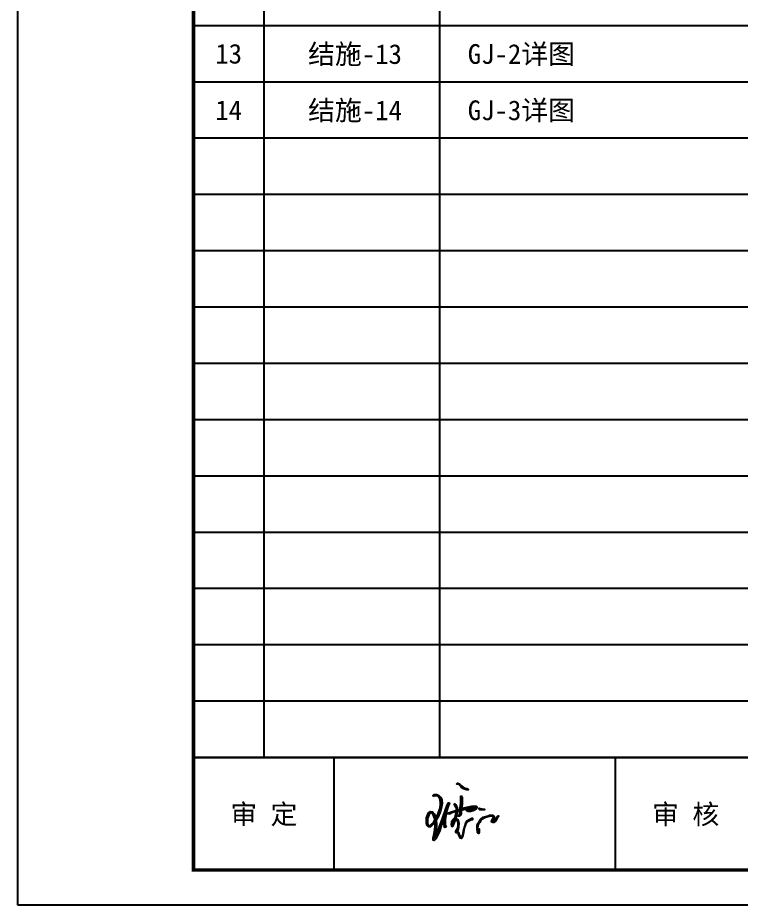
# Model space of a CAD drawing. Extents: x 447413 to 2975780, y -1432727 to 1301644.
# Drawn here: x 2266153 to 2276443, y 951071 to 963685 of the extents above; entities that cross this region are included whole.
import ezdxf
from ezdxf.enums import TextEntityAlignment as Align

# ---------------------------------------------------------------- set-up
doc = ezdxf.new("R2010")
doc.units = 0
doc.header["$LTSCALE"] = 1000
doc.header["$MEASUREMENT"] = 0
doc.layers.add('电子签', color=6, linetype='Continuous')
doc.styles.add('cx_biaoti', font='')
doc.styles.get('cx_biaoti').set_extended_font_data('SimSun')

# ---------------------------------------------------------------- blocks, each defined once
blk = doc.blocks.new('A$C404F3CF8')
at = {"layer": '电子签'}
h = blk.add_hatch(color=256, dxfattribs=at)
h.paths.add_polyline_path([(573, 735), (552, 740), (525, 755), (486, 786), (469, 804), (446, 811), (432, 802), (434, 799), (448, 799), (470, 787), (496, 756), (527, 733), (570, 718), (592, 718), (594, 730)])
h.paths.add_polyline_path([(441, 460), (424, 504), (407, 514), (394, 514), (394, 507), (406, 494), (417, 472), (422, 451), (423, 427), (441, 432)])
h.paths.add_polyline_path([(441, 432), (355, 407), (316, 390), (311, 375), (328, 374), (370, 395), (440, 413)])
h.paths.add_polyline_path([(477, 422), (477, 435), (479, 444), (441, 432), (440, 413)])
h.paths.add_polyline_path([(499, 450), (479, 444), (477, 435), (477, 422), (496, 427)])
h.paths.add_polyline_path([(508, 514), (510, 604), (504, 628), (488, 627), (489, 599), (490, 531), (479, 444), (499, 450)])
h.paths.add_polyline_path([(495, 417), (496, 427), (477, 422), (475, 391), (469, 374), (460, 357), (442, 352), (447, 344), (468, 345), (484, 357), (493, 382)])
h.paths.add_polyline_path([(440, 410), (440, 413), (422, 408), (402, 311), (423, 311), (425, 321)])
h.paths.add_polyline_path([(423, 311), (402, 311), (397, 284), (417, 293)])
h.paths.add_polyline_path([(402, 311), (395, 311), (359, 265), (353, 225), (362, 199), (379, 205), (401, 254), (415, 285), (417, 293), (397, 284), (386, 248), (374, 230), (368, 234), (375, 250), (385, 276), (397, 284)])
h.paths.add_polyline_path([(427, 311), (423, 311), (417, 293), (419, 294), (431, 289), (442, 271), (446, 235), (446, 202), (436, 165), (424, 140), (414, 124), (414, 116), (426, 110), (439, 113), (447, 109), (455, 73), (476, 38), (492, 30), (506, 30), (523, 63), (528, 92), (542, 173), (568, 247), (602, 278), (641, 295), (659, 297), (659, 312), (644, 312), (606, 292), (577, 272), (555, 245), (527, 149), (514, 74), (502, 52), (492, 48), (481, 58), (468, 96), (460, 114), (447, 124), (437, 124), (437, 132), (454, 160), (463, 192), (464, 244), (451, 291)])
h.paths.add_polyline_path([(767, 277), (788, 297), (840, 323), (893, 339), (926, 345), (947, 340), (952, 326), (946, 305), (928, 284), (926, 270), (932, 261), (945, 256), (960, 256), (987, 277), (1013, 324), (1025, 337), (1030, 342), (1025, 347), (1009, 344), (990, 314), (963, 274), (951, 271), (946, 274), (947, 280), (953, 291), (963, 311), (965, 329), (963, 340), (941, 356), (895, 356), (876, 350), (807, 328), (773, 302), (752, 262), (752, 245), (761, 255)])
h.paths.add_polyline_path([(744, 230), (742, 240), (733, 247), (719, 210), (719, 165), (721, 123), (738, 102), (750, 104), (754, 117), (754, 130), (755, 161), (752, 161), (750, 154), (744, 122), (740, 119), (735, 126), (732, 170), (736, 211)])
h.paths.add_polyline_path([(824, 442), (786, 449), (766, 455), (752, 456), (751, 443), (762, 436), (780, 432), (806, 432), (824, 432), (824, 437)])
h = blk.add_hatch(color=256, dxfattribs=at)
h.paths.add_polyline_path([(201, 614), (175, 638), (150, 654), (116, 654), (108, 650), (99, 641), (98, 630), (107, 624), (112, 626), (126, 633), (144, 633), (160, 628), (179, 611), (195, 586), (202, 525), (195, 460), (159, 358), (135, 316), (135, 314), (138, 285), (169, 334), (200, 417), (215, 477), (224, 523), (217, 581)])
h.paths.add_polyline_path([(138, 285), (135, 314), (135, 316), (118, 286), (118, 254), (121, 257)], flags=17)
h.paths.add_polyline_path([(135, 316), (109, 379), (85, 405), (57, 408), (31, 391), (1, 321), (0, 250), (6, 214), (28, 193), (60, 193), (85, 219), (118, 254), (118, 286), (107, 265), (83, 234), (49, 208), (35, 208), (21, 222), (14, 257), (15, 312), (32, 360), (56, 390), (72, 390), (85, 381), (103, 354), (118, 306), (118, 286)])
h.paths.add_polyline_path([(138, 285), (121, 257), (118, 254), (123, 202), (119, 154), (112, 96), (95, 33), (95, 5), (108, 0), (134, 20), (191, 141), (277, 444), (277, 446), (228, 310), (168, 144), (122, 37), (117, 37), (138, 121), (143, 242)])
for points in [[(330, 524), (325, 532), (313, 532), (300, 508), (278, 447), (277, 444), (258, 367), (249, 322), (247, 265), (247, 225), (254, 207), (263, 185), (279, 191), (268, 217), (268, 245), (267, 296), (277, 348), (292, 426), (311, 485)], [(496, 427), (656, 468), (690, 468), (692, 464), (678, 451), (647, 435), (611, 427), (573, 428), (572, 423), (593, 416), (634, 417), (663, 424), (689, 437), (709, 449), (719, 465), (718, 476), (703, 487), (642, 482), (549, 462), (513, 454), (499, 450)]]:
    blk.add_hatch(color=256, dxfattribs=at).paths.add_polyline_path(points)
blk.add_line((642, 482), (703, 487), dxfattribs=at)
for points in [[(432, 802), (446, 811), (469, 804), (486, 786), (525, 755), (552, 740), (573, 735), (594, 730), (592, 718), (570, 718), (527, 733), (496, 756), (470, 787), (448, 799), (434, 799), (432, 802)], [(175, 638), (201, 614), (217, 581), (224, 523), (215, 477), (200, 417), (169, 334), (121, 257), (85, 219), (60, 193), (28, 193), (6, 214), (0, 250), (1, 321), (31, 391), (57, 408), (85, 405), (109, 379), (135, 314), (143, 242), (138, 121), (117, 37), (122, 37), (168, 144), (228, 310), (278, 447), (191, 141), (134, 20), (108, 0), (95, 5), (95, 33), (112, 96), (119, 154), (123, 202), (118, 254), (118, 306), (103, 354), (85, 381), (72, 390), (56, 390), (32, 360), (15, 312), (14, 257), (21, 222), (35, 208), (49, 208), (83, 234), (107, 265), (118, 286), (159, 358), (195, 460), (202, 525), (195, 586), (179, 611), (160, 628), (144, 633), (126, 633), (112, 626), (107, 624)], [(107, 624), (98, 630), (99, 641), (108, 650), (116, 654), (150, 654), (175, 638)], [(278, 447), (300, 508), (313, 532), (325, 532), (330, 524), (311, 485), (292, 426), (277, 348), (267, 296), (268, 245), (268, 217), (279, 191), (263, 185), (254, 207), (247, 225), (247, 265), (249, 322), (258, 367), (278, 448)], [(422, 408), (397, 284), (386, 248), (374, 230), (368, 234), (375, 250), (385, 276), (397, 284), (419, 294), (431, 289), (442, 271), (446, 235), (446, 202), (436, 165), (424, 140), (414, 124), (414, 116), (426, 110), (439, 113), (447, 109), (455, 73), (476, 38), (492, 30), (506, 30), (523, 63), (528, 92), (542, 173), (568, 247), (602, 278), (641, 295), (659, 297), (659, 312), (644, 312), (606, 292), (577, 272), (555, 245), (527, 149), (514, 74), (502, 52), (492, 48), (481, 58), (468, 96), (460, 114), (447, 124), (437, 124), (437, 132), (454, 160), (463, 192), (464, 244), (451, 291), (427, 311), (395, 311), (359, 265), (353, 225), (362, 199), (379, 205), (401, 254), (415, 285), (425, 321), (440, 410), (441, 460), (424, 504), (407, 514), (394, 514), (394, 507), (406, 494), (417, 472), (422, 451), (423, 427)], [(447, 344), (442, 352), (460, 357), (469, 374), (475, 391), (477, 435), (490, 531), (489, 599), (488, 627), (504, 628), (510, 604), (508, 514), (508, 514)], [(508, 514), (495, 417), (493, 382), (484, 357), (468, 345), (447, 344)], [(328, 374), (311, 375), (316, 390), (355, 407), (516, 455), (642, 482), (703, 487), (718, 476), (719, 465), (709, 449), (687, 435), (660, 423), (634, 417), (593, 416), (572, 423), (573, 428), (611, 427), (647, 435), (678, 451), (692, 464), (690, 468), (656, 468), (622, 459)], [(622, 458), (370, 395), (328, 374)], [(496, 427), (656, 468), (690, 468), (692, 464), (678, 451), (647, 435), (611, 427), (573, 428), (572, 423), (593, 416), (634, 417), (663, 424), (689, 437), (709, 449), (719, 465), (718, 476), (703, 487), (642, 482), (549, 462), (513, 454), (499, 450), (496, 427)], [(496, 427), (499, 450)], [(751, 443), (752, 456), (766, 455), (786, 449), (824, 442), (824, 437), (824, 432), (806, 432), (780, 432), (762, 436), (751, 443)], [(761, 255), (752, 245), (752, 262), (773, 302), (807, 328), (876, 350), (895, 356), (941, 356), (963, 340), (965, 329), (963, 311), (953, 291), (947, 280), (946, 274), (951, 271), (963, 274), (990, 314), (1009, 344), (1025, 347), (1030, 342), (1025, 337), (1013, 324), (987, 277), (960, 256), (945, 256), (932, 261), (926, 270), (928, 284), (946, 305), (952, 326), (947, 340), (926, 345), (893, 339), (840, 323), (788, 297), (767, 277), (761, 255)], [(733, 247), (719, 210), (719, 165), (721, 123), (738, 102), (750, 104), (754, 117), (754, 130), (755, 161), (752, 161), (750, 154), (744, 122), (740, 119), (735, 126), (732, 170), (736, 211), (744, 230), (742, 240), (733, 247)]]:
    blk.add_lwpolyline(points, dxfattribs=at)

msp = doc.modelspace()

# ---------------------------------------------------------------- linework, layer by layer
at = {"color": 1}
msp.add_lwpolyline([(2266153.3, 951071.1), (2266153.3, 980771.1), (2287153.3, 980771.1), (2287153.3, 951071.1)], close=True, dxfattribs=at)
at = {"const_width": 50}
msp.add_lwpolyline([(2268653.3, 980271.1), (2286653.3, 980271.1), (2286653.3, 951571.1), (2268653.3, 951571.1)], close=True, dxfattribs=at)
for points in [[(2269653.3, 973971.1), (2269653.3, 953171.1)], [(2272153.3, 973971.1), (2272153.3, 953171.1)], [(2286653.3, 963571.1), (2268653.3, 963571.1)], [(2286653.3, 962771.1), (2268653.3, 962771.1)], [(2286653.3, 961971.1), (2268653.3, 961971.1)], [(2286653.3, 961171.1), (2268653.3, 961171.1)], [(2286653.3, 960371.1), (2268653.3, 960371.1)], [(2286653.3, 959571.1), (2268653.3, 959571.1)], [(2286653.3, 958771.1), (2268653.3, 958771.1)], [(2286653.3, 957971.1), (2268653.3, 957971.1)], [(2286653.3, 957171.1), (2268653.3, 957171.1)], [(2286653.3, 956371.1), (2268653.3, 956371.1)], [(2286653.3, 955571.1), (2268653.3, 955571.1)], [(2286653.3, 954771.1), (2268653.3, 954771.1)], [(2286653.3, 953971.1), (2268653.3, 953971.1)], [(2270653.3, 951571.1), (2270653.3, 953171.1)], [(2274653.3, 951571.1), (2274653.3, 953171.1)]]:
    msp.add_lwpolyline(points)
at = {"const_width": 30}
msp.add_lwpolyline([(2286653.3, 953171.1), (2268653.3, 953171.1)], dxfattribs=at)

# ---------------------------------------------------------------- block references
at = {"layer": '电子签'}
msp.add_blockref('A$C404F3CF8', (2271965.6, 951993.2), dxfattribs=at)

# ---------------------------------------------------------------- texts
at = {"style": 'cx_biaoti'}
for s, p in [('13', (2269153.3, 963171.1)), ('14', (2269153.3, 962371.1)), ('审 定', (2269653.3, 952371.1)), ('审 核', (2275653.3, 952371.1))]:
    msp.add_text(s, height=280, dxfattribs=at).set_placement(p, align=Align.MIDDLE)
for s, p in [('结施-13', (2270282.4, 963028.8)), ('GJ-2详图', (2272553.3, 963029.5)), ('结施-14', (2270282.4, 962228.8)), ('GJ-3详图', (2272553.3, 962229.5))]:
    msp.add_text(s, height=280, dxfattribs=at).set_placement(p)

doc.saveas('drawing.dxf')
